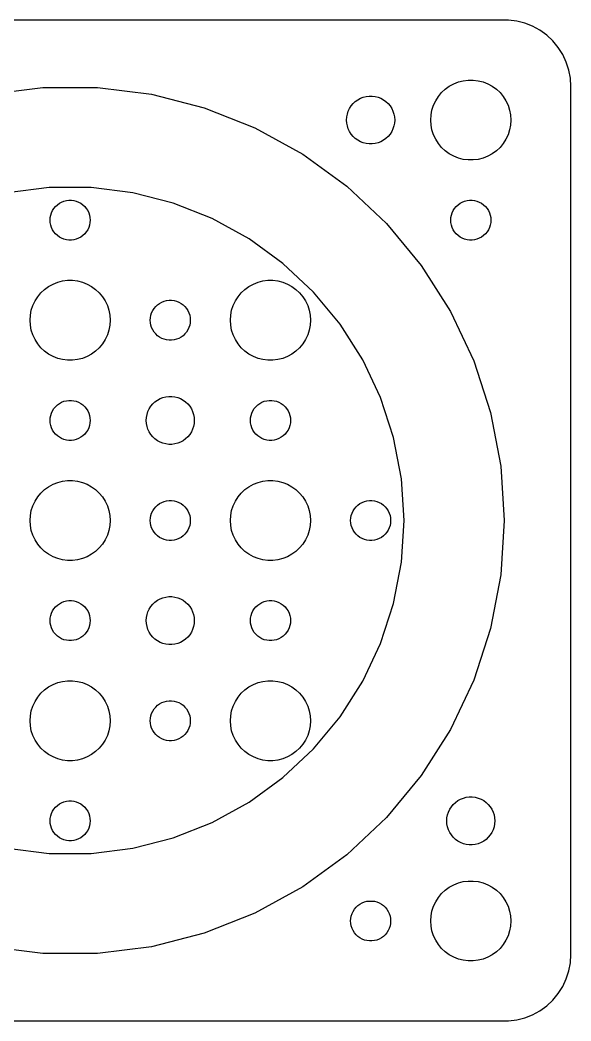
# Model space of a CAD drawing. Header units: metres. Extents: x -38 to 38, y -37 to 205.
# Drawn here: x -3.8 to 37.5, y 130.5 to 205.5 of the extents above; entities that cross this region are included whole.
import ezdxf

# ---------------------------------------------------------------- set-up
doc = ezdxf.new("R2010")
doc.units = ezdxf.units.M

msp = doc.modelspace()

# ---------------------------------------------------------------- linework, layer by layer
for p, q in [((32.8139, 205.49), (-32.8139, 205.49)), ((33.4369, 205.411), (32.8139, 205.49)), ((34.0451, 205.255), (33.4369, 205.411)), ((34.6289, 205.024), (34.0451, 205.255)), ((35.1791, 204.722), (34.6289, 205.024)), ((35.6871, 204.353), (35.1791, 204.722)), ((36.1448, 203.923), (35.6871, 204.353)), ((36.5451, 203.439), (36.1448, 203.923)), ((36.8815, 202.909), (36.5451, 203.439)), ((37.1489, 202.341), (36.8815, 202.909)), ((37.3429, 201.743), (37.1489, 202.341)), ((37.4606, 201.127), (37.3429, 201.743)), ((29.0729, 200.853), (29.4379, 200.947)), ((29.4379, 200.947), (29.8116, 200.994)), ((29.8116, 200.994), (30.1884, 200.994)), ((30.1884, 200.994), (30.5621, 200.947)), ((30.5621, 200.947), (30.927, 200.853)), ((37.5, 200.5), (37.4606, 201.127)), ((-6.08989, 199.924), (-2.04068, 200.436)), ((-2.04068, 200.436), (2.04068, 200.436)), ((2.04068, 200.436), (6.08989, 199.924)), ((27.8131, 200.054), (28.0877, 200.312)), ((28.0877, 200.312), (28.3925, 200.533)), ((28.3925, 200.533), (28.7227, 200.714)), ((28.7227, 200.714), (29.0729, 200.853)), ((30.927, 200.853), (31.2773, 200.714)), ((31.2773, 200.714), (31.6075, 200.533)), ((31.6075, 200.533), (31.9123, 200.312)), ((31.9123, 200.312), (32.1869, 200.054)), ((37.5, 135.5), (37.5, 200.5)), ((6.08989, 199.924), (10.043, 198.909)), ((21.3526, 199.387), (21.5355, 199.52)), ((21.5355, 199.52), (21.7336, 199.629)), ((21.7336, 199.629), (21.9438, 199.712)), ((21.9438, 199.712), (22.1627, 199.768)), ((22.1627, 199.768), (22.387, 199.796)), ((22.387, 199.796), (22.613, 199.796)), ((22.613, 199.796), (22.8373, 199.768)), ((22.8373, 199.768), (23.0562, 199.712)), ((23.0562, 199.712), (23.2664, 199.629)), ((23.2664, 199.629), (23.4645, 199.52)), ((23.4645, 199.52), (23.6474, 199.387)), ((27.3711, 199.445), (27.5729, 199.763)), ((27.5729, 199.763), (27.8131, 200.054)), ((32.1869, 200.054), (32.427, 199.763)), ((32.427, 199.763), (32.6289, 199.445)), ((10.043, 198.909), (13.8378, 197.407)), ((20.8264, 198.663), (20.9226, 198.867)), ((20.9226, 198.867), (21.0438, 199.058)), ((21.0438, 199.058), (21.1879, 199.232)), ((21.1879, 199.232), (21.3526, 199.387)), ((23.6474, 199.387), (23.8121, 199.232)), ((23.8121, 199.232), (23.9562, 199.058)), ((23.9562, 199.058), (24.0773, 198.867)), ((24.0773, 198.867), (24.1736, 198.663)), ((27.0237, 198.376), (27.0942, 198.746)), ((27.0942, 198.746), (27.2107, 199.104)), ((27.2107, 199.104), (27.3711, 199.445)), ((32.6289, 199.445), (32.7893, 199.104)), ((32.7893, 199.104), (32.9057, 198.746)), ((32.9057, 198.746), (32.9763, 198.376)), ((20.7, 198), (20.7142, 198.226)), ((20.7142, 197.774), (20.7, 198)), ((20.7142, 198.226), (20.7565, 198.448)), ((20.7565, 198.448), (20.8264, 198.663)), ((24.1736, 198.663), (24.2434, 198.448)), ((24.2434, 198.448), (24.2858, 198.226)), ((24.2858, 198.226), (24.3, 198)), ((24.3, 198), (24.2858, 197.774)), ((27, 198), (27.0237, 198.376)), ((27.0237, 197.624), (27, 198)), ((32.9763, 198.376), (33, 198)), ((33, 198), (32.9763, 197.624)), ((13.8378, 197.407), (17.4144, 195.441)), ((20.7565, 197.552), (20.7142, 197.774)), ((20.8264, 197.337), (20.7565, 197.552)), ((20.9226, 197.133), (20.8264, 197.337)), ((24.1736, 197.337), (24.0773, 197.133)), ((24.2434, 197.552), (24.1736, 197.337)), ((24.2858, 197.774), (24.2434, 197.552)), ((27.0942, 197.254), (27.0237, 197.624)), ((27.2107, 196.896), (27.0942, 197.254)), ((32.9057, 197.254), (32.7893, 196.896)), ((32.9763, 197.624), (32.9057, 197.254)), ((21.0438, 196.942), (20.9226, 197.133)), ((21.1879, 196.768), (21.0438, 196.942)), ((21.3526, 196.613), (21.1879, 196.768)), ((21.5355, 196.48), (21.3526, 196.613)), ((21.7336, 196.371), (21.5355, 196.48)), ((23.4645, 196.48), (23.2664, 196.371)), ((23.6474, 196.613), (23.4645, 196.48)), ((23.8121, 196.768), (23.6474, 196.613)), ((23.9562, 196.942), (23.8121, 196.768)), ((24.0773, 197.133), (23.9562, 196.942)), ((27.3711, 196.555), (27.2107, 196.896)), ((27.5729, 196.237), (27.3711, 196.555)), ((32.6289, 196.555), (32.427, 196.237)), ((32.7893, 196.896), (32.6289, 196.555)), ((21.9438, 196.288), (21.7336, 196.371)), ((22.1627, 196.232), (21.9438, 196.288)), ((22.387, 196.204), (22.1627, 196.232)), ((22.613, 196.204), (22.387, 196.204)), ((22.8373, 196.232), (22.613, 196.204)), ((23.0562, 196.288), (22.8373, 196.232)), ((23.2664, 196.371), (23.0562, 196.288)), ((27.8131, 195.946), (27.5729, 196.237)), ((28.0877, 195.688), (27.8131, 195.946)), ((32.1869, 195.946), (31.9123, 195.688)), ((32.427, 196.237), (32.1869, 195.946)), ((17.4144, 195.441), (20.7163, 193.042)), ((28.3925, 195.467), (28.0877, 195.688)), ((28.7227, 195.286), (28.3925, 195.467)), ((29.0729, 195.147), (28.7227, 195.286)), ((29.4379, 195.053), (29.0729, 195.147)), ((29.8116, 195.006), (29.4379, 195.053)), ((30.1884, 195.006), (29.8116, 195.006)), ((30.5621, 195.053), (30.1884, 195.006)), ((30.927, 195.147), (30.5621, 195.053)), ((31.2773, 195.286), (30.927, 195.147)), ((31.6075, 195.467), (31.2773, 195.286)), ((31.9123, 195.688), (31.6075, 195.467)), ((-1.56975, 192.951), (-4.68452, 192.557)), ((1.56975, 192.951), (-1.56975, 192.951)), ((4.68452, 192.557), (1.56975, 192.951)), ((20.7163, 193.042), (23.6915, 190.248)), ((-0.463516, 191.927), (-0.281067, 191.973)), ((-0.281067, 191.973), (-0.094177, 191.997)), ((-0.094177, 191.997), (0.094177, 191.997)), ((0.094177, 191.997), (0.281067, 191.973)), ((0.281067, 191.973), (0.463516, 191.927)), ((7.72542, 191.776), (4.68452, 192.557)), ((29.5365, 191.927), (29.7189, 191.973)), ((29.7189, 191.973), (29.9058, 191.997)), ((29.9058, 191.997), (30.0942, 191.997)), ((30.0942, 191.997), (30.2811, 191.973)), ((30.2811, 191.973), (30.4635, 191.927)), ((-1.39465, 191.052), (-1.31445, 191.223)), ((-1.31445, 191.223), (-1.21352, 191.382)), ((-1.21352, 191.382), (-1.09344, 191.527)), ((-1.09344, 191.527), (-0.956131, 191.656)), ((-0.956131, 191.656), (-0.803726, 191.766)), ((-0.803726, 191.766), (-0.638657, 191.857)), ((-0.638657, 191.857), (-0.463516, 191.927)), ((0.463516, 191.927), (0.638657, 191.857)), ((0.638657, 191.857), (0.803726, 191.766)), ((0.803726, 191.766), (0.956131, 191.656)), ((0.956131, 191.656), (1.09344, 191.527)), ((1.09344, 191.527), (1.21352, 191.382)), ((1.21352, 191.382), (1.31445, 191.223)), ((1.31445, 191.223), (1.39465, 191.052)), ((10.6445, 190.621), (7.72542, 191.776)), ((28.6053, 191.052), (28.6855, 191.223)), ((28.6855, 191.223), (28.7865, 191.382)), ((28.7865, 191.382), (28.9065, 191.527)), ((28.9065, 191.527), (29.0439, 191.656)), ((29.0439, 191.656), (29.1963, 191.766)), ((29.1963, 191.766), (29.3613, 191.857)), ((29.3613, 191.857), (29.5365, 191.927)), ((30.4635, 191.927), (30.6387, 191.857)), ((30.6387, 191.857), (30.8037, 191.766)), ((30.8037, 191.766), (30.9561, 191.656)), ((30.9561, 191.656), (31.0934, 191.527)), ((31.0934, 191.527), (31.2135, 191.382)), ((31.2135, 191.382), (31.3145, 191.223)), ((31.3145, 191.223), (31.3947, 191.052)), ((-1.5, 190.5), (-1.48816, 190.688)), ((-1.48816, 190.312), (-1.5, 190.5)), ((-1.48816, 190.688), (-1.45287, 190.873)), ((-1.45287, 190.873), (-1.39465, 191.052)), ((1.39465, 191.052), (1.45287, 190.873)), ((1.45287, 190.873), (1.48816, 190.688)), ((1.48816, 190.688), (1.5, 190.5)), ((1.5, 190.5), (1.48816, 190.312)), ((13.3957, 189.108), (10.6445, 190.621)), ((28.5, 190.5), (28.5118, 190.688)), ((28.5118, 190.312), (28.5, 190.5)), ((28.5118, 190.688), (28.5471, 190.873)), ((28.5471, 190.873), (28.6053, 191.052)), ((31.3947, 191.052), (31.4529, 190.873)), ((31.4529, 190.873), (31.4882, 190.688)), ((31.4882, 190.688), (31.5, 190.5)), ((31.5, 190.5), (31.4882, 190.312)), ((-1.45287, 190.127), (-1.48816, 190.312)), ((-1.39465, 189.948), (-1.45287, 190.127)), ((-1.31445, 189.777), (-1.39465, 189.948)), ((-1.21352, 189.618), (-1.31445, 189.777)), ((1.31445, 189.777), (1.21352, 189.618)), ((1.39465, 189.948), (1.31445, 189.777)), ((1.45287, 190.127), (1.39465, 189.948)), ((1.48816, 190.312), (1.45287, 190.127)), ((23.6915, 190.248), (26.293, 187.103)), ((28.5471, 190.127), (28.5118, 190.312)), ((28.6053, 189.948), (28.5471, 190.127)), ((28.6855, 189.777), (28.6053, 189.948)), ((28.7865, 189.618), (28.6855, 189.777)), ((31.3145, 189.777), (31.2135, 189.618)), ((31.3947, 189.948), (31.3145, 189.777)), ((31.4529, 190.127), (31.3947, 189.948)), ((31.4882, 190.312), (31.4529, 190.127)), ((-1.09344, 189.473), (-1.21352, 189.618)), ((-0.956131, 189.344), (-1.09344, 189.473)), ((-0.803726, 189.234), (-0.956131, 189.344)), ((-0.638657, 189.143), (-0.803726, 189.234)), ((-0.463516, 189.073), (-0.638657, 189.143)), ((-0.281067, 189.027), (-0.463516, 189.073)), ((-0.094177, 189.003), (-0.281067, 189.027)), ((0.094177, 189.003), (-0.094177, 189.003)), ((0.281067, 189.027), (0.094177, 189.003)), ((0.463516, 189.073), (0.281067, 189.027)), ((0.638657, 189.143), (0.463516, 189.073)), ((0.803726, 189.234), (0.638657, 189.143)), ((0.956131, 189.344), (0.803726, 189.234)), ((1.09344, 189.473), (0.956131, 189.344)), ((1.21352, 189.618), (1.09344, 189.473)), ((15.9356, 187.263), (13.3957, 189.108)), ((28.9065, 189.473), (28.7865, 189.618)), ((29.0439, 189.344), (28.9065, 189.473)), ((29.1963, 189.234), (29.0439, 189.344)), ((29.3613, 189.143), (29.1963, 189.234)), ((29.5365, 189.073), (29.3613, 189.143)), ((29.7189, 189.027), (29.5365, 189.073)), ((29.9058, 189.003), (29.7189, 189.027)), ((30.0942, 189.003), (29.9058, 189.003)), ((30.2811, 189.027), (30.0942, 189.003)), ((30.4635, 189.073), (30.2811, 189.027)), ((30.6387, 189.143), (30.4635, 189.073)), ((30.8037, 189.234), (30.6387, 189.143)), ((30.9561, 189.344), (30.8037, 189.234)), ((31.0934, 189.473), (30.9561, 189.344)), ((31.2135, 189.618), (31.0934, 189.473)), ((18.2242, 185.114), (15.9356, 187.263)), ((26.293, 187.103), (28.48, 183.657)), ((-0.562134, 185.947), (-0.18837, 185.994)), ((-0.18837, 185.994), (0.18837, 185.994)), ((0.18837, 185.994), (0.562134, 185.947)), ((14.4379, 185.947), (14.8116, 185.994)), ((14.8116, 185.994), (15.1884, 185.994)), ((15.1884, 185.994), (15.5621, 185.947)), ((-2.1869, 185.054), (-1.91226, 185.312)), ((-1.91226, 185.312), (-1.60747, 185.533)), ((-1.60747, 185.533), (-1.27733, 185.714)), ((-1.27733, 185.714), (-0.927048, 185.853)), ((-0.927048, 185.853), (-0.562134, 185.947)), ((0.562134, 185.947), (0.927048, 185.853)), ((0.927048, 185.853), (1.27733, 185.714)), ((1.27733, 185.714), (1.60747, 185.533)), ((1.60747, 185.533), (1.91226, 185.312)), ((1.91226, 185.312), (2.1869, 185.054)), ((12.8131, 185.054), (13.0877, 185.312)), ((13.0877, 185.312), (13.3925, 185.533)), ((13.3925, 185.533), (13.7227, 185.714)), ((13.7227, 185.714), (14.0729, 185.853)), ((14.0729, 185.853), (14.4379, 185.947)), ((15.5621, 185.947), (15.927, 185.853)), ((15.927, 185.853), (16.2773, 185.714)), ((16.2773, 185.714), (16.6075, 185.533)), ((16.6075, 185.533), (16.9123, 185.312)), ((16.9123, 185.312), (17.1869, 185.054)), ((-2.62891, 184.445), (-2.42705, 184.763)), ((-2.42705, 184.763), (-2.1869, 185.054)), ((2.1869, 185.054), (2.42705, 184.763)), ((2.42705, 184.763), (2.62891, 184.445)), ((7.03647, 184.427), (7.21892, 184.473)), ((7.21892, 184.473), (7.40581, 184.497)), ((7.40581, 184.497), (7.59418, 184.497)), ((7.59418, 184.497), (7.78107, 184.473)), ((7.78107, 184.473), (7.96352, 184.427)), ((12.3711, 184.445), (12.5729, 184.763)), ((12.5729, 184.763), (12.8131, 185.054)), ((17.1869, 185.054), (17.427, 184.763)), ((17.427, 184.763), (17.6289, 184.445)), ((20.2254, 182.695), (18.2242, 185.114)), ((-2.97633, 183.376), (-2.90575, 183.746)), ((-2.90575, 183.746), (-2.78932, 184.104)), ((-2.78932, 184.104), (-2.62891, 184.445)), ((2.62891, 184.445), (2.78932, 184.104)), ((2.78932, 184.104), (2.90575, 183.746)), ((2.90575, 183.746), (2.97633, 183.376)), ((6.10533, 183.552), (6.18553, 183.723)), ((6.18553, 183.723), (6.28647, 183.882)), ((6.28647, 183.882), (6.40654, 184.027)), ((6.40654, 184.027), (6.54385, 184.156)), ((6.54385, 184.156), (6.69626, 184.266)), ((6.69626, 184.266), (6.86133, 184.357)), ((6.86133, 184.357), (7.03647, 184.427)), ((7.96352, 184.427), (8.13866, 184.357)), ((8.13866, 184.357), (8.30373, 184.266)), ((8.30373, 184.266), (8.45613, 184.156)), ((8.45613, 184.156), (8.59344, 184.027)), ((8.59344, 184.027), (8.71352, 183.882)), ((8.71352, 183.882), (8.81445, 183.723)), ((8.81445, 183.723), (8.89465, 183.552)), ((12.0237, 183.376), (12.0942, 183.746)), ((12.0942, 183.746), (12.2107, 184.104)), ((12.2107, 184.104), (12.3711, 184.445)), ((17.6289, 184.445), (17.7893, 184.104)), ((17.7893, 184.104), (17.9057, 183.746)), ((17.9057, 183.746), (17.9763, 183.376)), ((-3, 183), (-2.97633, 183.376)), ((-2.97633, 182.624), (-3, 183)), ((2.97633, 183.376), (3, 183)), ((3, 183), (2.97633, 182.624)), ((6, 183), (6.01183, 183.188)), ((6.01183, 182.812), (6, 183)), ((6.01183, 183.188), (6.04712, 183.373)), ((6.04712, 183.373), (6.10533, 183.552)), ((8.89465, 183.552), (8.95287, 183.373)), ((8.95287, 183.373), (8.98816, 183.188)), ((8.98816, 183.188), (9, 183)), ((9, 183), (8.98816, 182.812)), ((12, 183), (12.0237, 183.376)), ((12.0237, 182.624), (12, 183)), ((17.9763, 183.376), (18, 183)), ((18, 183), (17.9763, 182.624)), ((28.48, 183.657), (30.2177, 179.964)), ((-2.90575, 182.254), (-2.97633, 182.624)), ((-2.78932, 181.896), (-2.90575, 182.254)), ((2.90575, 182.254), (2.78932, 181.896)), ((2.97633, 182.624), (2.90575, 182.254)), ((6.04712, 182.627), (6.01183, 182.812)), ((6.10533, 182.448), (6.04712, 182.627)), ((6.18553, 182.277), (6.10533, 182.448)), ((6.28647, 182.118), (6.18553, 182.277)), ((8.81445, 182.277), (8.71352, 182.118)), ((8.89465, 182.448), (8.81445, 182.277)), ((8.95287, 182.627), (8.89465, 182.448)), ((8.98816, 182.812), (8.95287, 182.627)), ((12.0942, 182.254), (12.0237, 182.624)), ((12.2107, 181.896), (12.0942, 182.254)), ((17.9057, 182.254), (17.7893, 181.896)), ((17.9763, 182.624), (17.9057, 182.254)), ((21.9077, 180.044), (20.2254, 182.695)), ((-2.62891, 181.555), (-2.78932, 181.896)), ((-2.42705, 181.237), (-2.62891, 181.555)), ((2.62891, 181.555), (2.42705, 181.237)), ((2.78932, 181.896), (2.62891, 181.555)), ((6.40654, 181.973), (6.28647, 182.118)), ((6.54385, 181.844), (6.40654, 181.973)), ((6.69626, 181.734), (6.54385, 181.844)), ((6.86133, 181.643), (6.69626, 181.734)), ((7.03647, 181.573), (6.86133, 181.643)), ((7.21892, 181.527), (7.03647, 181.573)), ((7.40581, 181.503), (7.21892, 181.527)), ((7.59418, 181.503), (7.40581, 181.503)), ((7.78107, 181.527), (7.59418, 181.503)), ((7.96352, 181.573), (7.78107, 181.527)), ((8.13866, 181.643), (7.96352, 181.573)), ((8.30373, 181.734), (8.13866, 181.643)), ((8.45613, 181.844), (8.30373, 181.734)), ((8.59344, 181.973), (8.45613, 181.844)), ((8.71352, 182.118), (8.59344, 181.973)), ((12.3711, 181.555), (12.2107, 181.896)), ((12.5729, 181.237), (12.3711, 181.555)), ((17.6289, 181.555), (17.427, 181.237)), ((17.7893, 181.896), (17.6289, 181.555)), ((-2.1869, 180.946), (-2.42705, 181.237)), ((-1.91226, 180.688), (-2.1869, 180.946)), ((2.1869, 180.946), (1.91226, 180.688)), ((2.42705, 181.237), (2.1869, 180.946)), ((12.8131, 180.946), (12.5729, 181.237)), ((13.0877, 180.688), (12.8131, 180.946)), ((17.1869, 180.946), (16.9123, 180.688)), ((17.427, 181.237), (17.1869, 180.946)), ((-1.60747, 180.467), (-1.91226, 180.688)), ((-1.27733, 180.286), (-1.60747, 180.467)), ((-0.927048, 180.147), (-1.27733, 180.286)), ((-0.562134, 180.053), (-0.927048, 180.147)), ((-0.18837, 180.006), (-0.562134, 180.053)), ((0.18837, 180.006), (-0.18837, 180.006)), ((0.562134, 180.053), (0.18837, 180.006)), ((0.927048, 180.147), (0.562134, 180.053)), ((1.27733, 180.286), (0.927048, 180.147)), ((1.60747, 180.467), (1.27733, 180.286)), ((1.91226, 180.688), (1.60747, 180.467)), ((13.3925, 180.467), (13.0877, 180.688)), ((13.7227, 180.286), (13.3925, 180.467)), ((14.0729, 180.147), (13.7227, 180.286)), ((14.4379, 180.053), (14.0729, 180.147)), ((14.8116, 180.006), (14.4379, 180.053)), ((15.1884, 180.006), (14.8116, 180.006)), ((15.5621, 180.053), (15.1884, 180.006)), ((15.927, 180.147), (15.5621, 180.053)), ((16.2773, 180.286), (15.927, 180.147)), ((16.6075, 180.467), (16.2773, 180.286)), ((16.9123, 180.688), (16.6075, 180.467)), ((23.2444, 177.203), (21.9077, 180.044)), ((30.2177, 179.964), (31.4789, 176.082)), ((-0.463516, 176.927), (-0.281067, 176.973)), ((-0.281067, 176.973), (-0.094177, 176.997)), ((-0.094177, 176.997), (0.094177, 176.997)), ((0.094177, 176.997), (0.281067, 176.973)), ((0.281067, 176.973), (0.463516, 176.927)), ((6.35263, 176.887), (6.53551, 177.02)), ((6.53551, 177.02), (6.7336, 177.129)), ((6.7336, 177.129), (6.94376, 177.212)), ((6.94376, 177.212), (7.1627, 177.268)), ((7.1627, 177.268), (7.38696, 177.296)), ((7.38696, 177.296), (7.61302, 177.296)), ((7.61302, 177.296), (7.83728, 177.268)), ((7.83728, 177.268), (8.05623, 177.212)), ((8.05623, 177.212), (8.26639, 177.129)), ((8.26639, 177.129), (8.46448, 177.02)), ((8.46448, 177.02), (8.64735, 176.887)), ((14.5365, 176.927), (14.7189, 176.973)), ((14.7189, 176.973), (14.9058, 176.997)), ((14.9058, 176.997), (15.0942, 176.997)), ((15.0942, 176.997), (15.2811, 176.973)), ((15.2811, 176.973), (15.4635, 176.927)), ((24.2146, 174.217), (23.2444, 177.203)), ((-1.39465, 176.052), (-1.31445, 176.223)), ((-1.31445, 176.223), (-1.21352, 176.382)), ((-1.21352, 176.382), (-1.09344, 176.527)), ((-1.09344, 176.527), (-0.956131, 176.656)), ((-0.956131, 176.656), (-0.803726, 176.766)), ((-0.803726, 176.766), (-0.638657, 176.857)), ((-0.638657, 176.857), (-0.463516, 176.927)), ((0.463516, 176.927), (0.638657, 176.857)), ((0.638657, 176.857), (0.803726, 176.766)), ((0.803726, 176.766), (0.956131, 176.656)), ((0.956131, 176.656), (1.09344, 176.527)), ((1.09344, 176.527), (1.21352, 176.382)), ((1.21352, 176.382), (1.31445, 176.223)), ((1.31445, 176.223), (1.39465, 176.052)), ((5.8264, 176.163), (5.92264, 176.367)), ((5.92264, 176.367), (6.04376, 176.558)), ((6.04376, 176.558), (6.18785, 176.732)), ((6.18785, 176.732), (6.35263, 176.887)), ((8.64735, 176.887), (8.81213, 176.732)), ((8.81213, 176.732), (8.95622, 176.558)), ((8.95622, 176.558), (9.07735, 176.367)), ((9.07735, 176.367), (9.17358, 176.163)), ((13.6053, 176.052), (13.6855, 176.223)), ((13.6855, 176.223), (13.7865, 176.382)), ((13.7865, 176.382), (13.9065, 176.527)), ((13.9065, 176.527), (14.0439, 176.656)), ((14.0439, 176.656), (14.1963, 176.766)), ((14.1963, 176.766), (14.3613, 176.857)), ((14.3613, 176.857), (14.5365, 176.927)), ((15.4635, 176.927), (15.6387, 176.857)), ((15.6387, 176.857), (15.8037, 176.766)), ((15.8037, 176.766), (15.9561, 176.656)), ((15.9561, 176.656), (16.0934, 176.527)), ((16.0934, 176.527), (16.2135, 176.382)), ((16.2135, 176.382), (16.3145, 176.223)), ((16.3145, 176.223), (16.3947, 176.052)), ((-1.5, 175.5), (-1.48816, 175.688)), ((-1.48816, 175.312), (-1.5, 175.5)), ((-1.48816, 175.688), (-1.45287, 175.873)), ((-1.45287, 175.873), (-1.39465, 176.052)), ((1.39465, 176.052), (1.45287, 175.873)), ((1.45287, 175.873), (1.48816, 175.688)), ((1.48816, 175.688), (1.5, 175.5)), ((1.5, 175.5), (1.48816, 175.312)), ((5.7, 175.5), (5.71419, 175.726)), ((5.71419, 175.274), (5.7, 175.5)), ((5.71419, 175.726), (5.75655, 175.948)), ((5.75655, 175.948), (5.8264, 176.163)), ((9.17358, 176.163), (9.24344, 175.948)), ((9.24344, 175.948), (9.2858, 175.726)), ((9.2858, 175.726), (9.29999, 175.5)), ((9.29999, 175.5), (9.2858, 175.274)), ((13.5, 175.5), (13.5118, 175.688)), ((13.5118, 175.312), (13.5, 175.5)), ((13.5118, 175.688), (13.5471, 175.873)), ((13.5471, 175.873), (13.6053, 176.052)), ((16.3947, 176.052), (16.4529, 175.873)), ((16.4529, 175.873), (16.4882, 175.688)), ((16.4882, 175.688), (16.5, 175.5)), ((16.5, 175.5), (16.4882, 175.312)), ((31.4789, 176.082), (32.2437, 172.073)), ((-1.45287, 175.127), (-1.48816, 175.312)), ((-1.39465, 174.948), (-1.45287, 175.127)), ((-1.31445, 174.777), (-1.39465, 174.948)), ((-1.21352, 174.618), (-1.31445, 174.777)), ((1.31445, 174.777), (1.21352, 174.618)), ((1.39465, 174.948), (1.31445, 174.777)), ((1.45287, 175.127), (1.39465, 174.948)), ((1.48816, 175.312), (1.45287, 175.127)), ((5.75655, 175.052), (5.71419, 175.274)), ((5.8264, 174.837), (5.75655, 175.052)), ((5.92264, 174.633), (5.8264, 174.837)), ((9.17358, 174.837), (9.07735, 174.633)), ((9.24344, 175.052), (9.17358, 174.837)), ((9.2858, 175.274), (9.24344, 175.052)), ((13.5471, 175.127), (13.5118, 175.312)), ((13.6053, 174.948), (13.5471, 175.127)), ((13.6855, 174.777), (13.6053, 174.948)), ((13.7865, 174.618), (13.6855, 174.777)), ((16.3145, 174.777), (16.2135, 174.618)), ((16.3947, 174.948), (16.3145, 174.777)), ((16.4529, 175.127), (16.3947, 174.948)), ((16.4882, 175.312), (16.4529, 175.127)), ((-1.09344, 174.473), (-1.21352, 174.618)), ((-0.956131, 174.344), (-1.09344, 174.473)), ((-0.803726, 174.234), (-0.956131, 174.344)), ((-0.638657, 174.143), (-0.803726, 174.234)), ((-0.463516, 174.073), (-0.638657, 174.143)), ((-0.281067, 174.027), (-0.463516, 174.073)), ((-0.094177, 174.003), (-0.281067, 174.027)), ((0.094177, 174.003), (-0.094177, 174.003)), ((0.281067, 174.027), (0.094177, 174.003)), ((0.463516, 174.073), (0.281067, 174.027)), ((0.638657, 174.143), (0.463516, 174.073)), ((0.803726, 174.234), (0.638657, 174.143)), ((0.956131, 174.344), (0.803726, 174.234)), ((1.09344, 174.473), (0.956131, 174.344)), ((1.21352, 174.618), (1.09344, 174.473)), ((6.04376, 174.442), (5.92264, 174.633)), ((6.18785, 174.268), (6.04376, 174.442)), ((6.35263, 174.113), (6.18785, 174.268)), ((6.53551, 173.98), (6.35263, 174.113)), ((6.7336, 173.871), (6.53551, 173.98)), ((8.46448, 173.98), (8.26639, 173.871)), ((8.64735, 174.113), (8.46448, 173.98)), ((8.81213, 174.268), (8.64735, 174.113)), ((8.95622, 174.442), (8.81213, 174.268)), ((9.07735, 174.633), (8.95622, 174.442)), ((13.9065, 174.473), (13.7865, 174.618)), ((14.0439, 174.344), (13.9065, 174.473)), ((14.1963, 174.234), (14.0439, 174.344)), ((14.3613, 174.143), (14.1963, 174.234)), ((14.5365, 174.073), (14.3613, 174.143)), ((14.7189, 174.027), (14.5365, 174.073)), ((14.9058, 174.003), (14.7189, 174.027)), ((15.0942, 174.003), (14.9058, 174.003)), ((15.2811, 174.027), (15.0942, 174.003)), ((15.4635, 174.073), (15.2811, 174.027)), ((15.6387, 174.143), (15.4635, 174.073)), ((15.8037, 174.234), (15.6387, 174.143)), ((15.9561, 174.344), (15.8037, 174.234)), ((16.0934, 174.473), (15.9561, 174.344)), ((16.2135, 174.618), (16.0934, 174.473)), ((24.8029, 171.133), (24.2146, 174.217)), ((6.94376, 173.788), (6.7336, 173.871)), ((7.1627, 173.732), (6.94376, 173.788)), ((7.38696, 173.704), (7.1627, 173.732)), ((7.61302, 173.704), (7.38696, 173.704)), ((7.83728, 173.732), (7.61302, 173.704)), ((8.05623, 173.788), (7.83728, 173.732)), ((8.26639, 173.871), (8.05623, 173.788)), ((32.2437, 172.073), (32.5, 168)), ((-0.562134, 170.947), (-0.18837, 170.994)), ((-0.18837, 170.994), (0.18837, 170.994)), ((0.18837, 170.994), (0.562134, 170.947)), ((14.4379, 170.947), (14.8116, 170.994)), ((14.8116, 170.994), (15.1884, 170.994)), ((15.1884, 170.994), (15.5621, 170.947)), ((25, 168), (24.8029, 171.133)), ((-2.1869, 170.054), (-1.91226, 170.312)), ((-1.91226, 170.312), (-1.60747, 170.533)), ((-1.60747, 170.533), (-1.27733, 170.714)), ((-1.27733, 170.714), (-0.927048, 170.853)), ((-0.927048, 170.853), (-0.562134, 170.947)), ((0.562134, 170.947), (0.927048, 170.853)), ((0.927048, 170.853), (1.27733, 170.714)), ((1.27733, 170.714), (1.60747, 170.533)), ((1.60747, 170.533), (1.91226, 170.312)), ((1.91226, 170.312), (2.1869, 170.054)), ((12.8131, 170.054), (13.0877, 170.312)), ((13.0877, 170.312), (13.3925, 170.533)), ((13.3925, 170.533), (13.7227, 170.714)), ((13.7227, 170.714), (14.0729, 170.853)), ((14.0729, 170.853), (14.4379, 170.947)), ((15.5621, 170.947), (15.927, 170.853)), ((15.927, 170.853), (16.2773, 170.714)), ((16.2773, 170.714), (16.6075, 170.533)), ((16.6075, 170.533), (16.9123, 170.312)), ((16.9123, 170.312), (17.1869, 170.054)), ((-2.62891, 169.445), (-2.42705, 169.763)), ((-2.42705, 169.763), (-2.1869, 170.054)), ((2.1869, 170.054), (2.42705, 169.763)), ((2.42705, 169.763), (2.62891, 169.445)), ((7.03647, 169.427), (7.21892, 169.473)), ((7.21892, 169.473), (7.40581, 169.497)), ((7.40581, 169.497), (7.59418, 169.497)), ((7.59418, 169.497), (7.78107, 169.473)), ((7.78107, 169.473), (7.96352, 169.427)), ((12.3711, 169.445), (12.5729, 169.763)), ((12.5729, 169.763), (12.8131, 170.054)), ((17.1869, 170.054), (17.427, 169.763)), ((17.427, 169.763), (17.6289, 169.445)), ((22.0365, 169.427), (22.2189, 169.473)), ((22.2189, 169.473), (22.4058, 169.497)), ((22.4058, 169.497), (22.5942, 169.497)), ((22.5942, 169.497), (22.7811, 169.473)), ((22.7811, 169.473), (22.9635, 169.427)), ((-2.97633, 168.376), (-2.90575, 168.746)), ((-2.90575, 168.746), (-2.78932, 169.104)), ((-2.78932, 169.104), (-2.62891, 169.445)), ((2.62891, 169.445), (2.78932, 169.104)), ((2.78932, 169.104), (2.90575, 168.746)), ((2.90575, 168.746), (2.97633, 168.376)), ((6.10533, 168.552), (6.18553, 168.723)), ((6.18553, 168.723), (6.28647, 168.882)), ((6.28647, 168.882), (6.40654, 169.027)), ((6.40654, 169.027), (6.54385, 169.156)), ((6.54385, 169.156), (6.69626, 169.266)), ((6.69626, 169.266), (6.86133, 169.357)), ((6.86133, 169.357), (7.03647, 169.427)), ((7.96352, 169.427), (8.13866, 169.357)), ((8.13866, 169.357), (8.30373, 169.266)), ((8.30373, 169.266), (8.45613, 169.156)), ((8.45613, 169.156), (8.59344, 169.027)), ((8.59344, 169.027), (8.71352, 168.882)), ((8.71352, 168.882), (8.81445, 168.723)), ((8.81445, 168.723), (8.89465, 168.552)), ((12.0237, 168.376), (12.0942, 168.746)), ((12.0942, 168.746), (12.2107, 169.104)), ((12.2107, 169.104), (12.3711, 169.445)), ((17.6289, 169.445), (17.7893, 169.104)), ((17.7893, 169.104), (17.9057, 168.746)), ((17.9057, 168.746), (17.9763, 168.376)), ((21.1053, 168.552), (21.1855, 168.723)), ((21.1855, 168.723), (21.2865, 168.882)), ((21.2865, 168.882), (21.4065, 169.027)), ((21.4065, 169.027), (21.5439, 169.156)), ((21.5439, 169.156), (21.6963, 169.266)), ((21.6963, 169.266), (21.8613, 169.357)), ((21.8613, 169.357), (22.0365, 169.427)), ((22.9635, 169.427), (23.1387, 169.357)), ((23.1387, 169.357), (23.3037, 169.266)), ((23.3037, 169.266), (23.4561, 169.156)), ((23.4561, 169.156), (23.5934, 169.027)), ((23.5934, 169.027), (23.7135, 168.882)), ((23.7135, 168.882), (23.8145, 168.723)), ((23.8145, 168.723), (23.8947, 168.552)), ((-3, 168), (-2.97633, 168.376)), ((-2.97633, 167.624), (-3, 168)), ((2.97633, 168.376), (3, 168)), ((3, 168), (2.97633, 167.624)), ((6, 168), (6.01183, 168.188)), ((6.01183, 167.812), (6, 168)), ((6.01183, 168.188), (6.04712, 168.373)), ((6.04712, 168.373), (6.10533, 168.552)), ((8.89465, 168.552), (8.95287, 168.373)), ((8.95287, 168.373), (8.98816, 168.188)), ((8.98816, 168.188), (9, 168)), ((9, 168), (8.98816, 167.812)), ((12, 168), (12.0237, 168.376)), ((12.0237, 167.624), (12, 168)), ((17.9763, 168.376), (18, 168)), ((18, 168), (17.9763, 167.624)), ((21, 168), (21.0118, 168.188)), ((21.0118, 167.812), (21, 168)), ((21.0118, 168.188), (21.0471, 168.373)), ((21.0471, 168.373), (21.1053, 168.552)), ((23.8947, 168.552), (23.9529, 168.373)), ((23.9529, 168.373), (23.9882, 168.188)), ((23.9882, 168.188), (24, 168)), ((24, 168), (23.9882, 167.812)), ((24.8029, 164.867), (25, 168)), ((32.5, 168), (32.2437, 163.927)), ((-2.90575, 167.254), (-2.97633, 167.624)), ((-2.78932, 166.896), (-2.90575, 167.254)), ((2.90575, 167.254), (2.78932, 166.896)), ((2.97633, 167.624), (2.90575, 167.254)), ((6.04712, 167.627), (6.01183, 167.812)), ((6.10533, 167.448), (6.04712, 167.627)), ((6.18553, 167.277), (6.10533, 167.448)), ((6.28647, 167.118), (6.18553, 167.277)), ((8.81445, 167.277), (8.71352, 167.118)), ((8.89465, 167.448), (8.81445, 167.277)), ((8.95287, 167.627), (8.89465, 167.448)), ((8.98816, 167.812), (8.95287, 167.627)), ((12.0942, 167.254), (12.0237, 167.624)), ((12.2107, 166.896), (12.0942, 167.254)), ((17.9057, 167.254), (17.7893, 166.896)), ((17.9763, 167.624), (17.9057, 167.254)), ((21.0471, 167.627), (21.0118, 167.812)), ((21.1053, 167.448), (21.0471, 167.627)), ((21.1855, 167.277), (21.1053, 167.448)), ((21.2865, 167.118), (21.1855, 167.277)), ((23.8145, 167.277), (23.7135, 167.118)), ((23.8947, 167.448), (23.8145, 167.277)), ((23.9529, 167.627), (23.8947, 167.448)), ((23.9882, 167.812), (23.9529, 167.627)), ((-2.62891, 166.555), (-2.78932, 166.896)), ((-2.42705, 166.237), (-2.62891, 166.555)), ((2.62891, 166.555), (2.42705, 166.237)), ((2.78932, 166.896), (2.62891, 166.555)), ((6.40654, 166.973), (6.28647, 167.118)), ((6.54385, 166.844), (6.40654, 166.973)), ((6.69626, 166.734), (6.54385, 166.844)), ((6.86133, 166.643), (6.69626, 166.734)), ((7.03647, 166.573), (6.86133, 166.643)), ((7.21892, 166.527), (7.03647, 166.573)), ((7.40581, 166.503), (7.21892, 166.527)), ((7.59418, 166.503), (7.40581, 166.503)), ((7.78107, 166.527), (7.59418, 166.503)), ((7.96352, 166.573), (7.78107, 166.527)), ((8.13866, 166.643), (7.96352, 166.573)), ((8.30373, 166.734), (8.13866, 166.643)), ((8.45613, 166.844), (8.30373, 166.734)), ((8.59344, 166.973), (8.45613, 166.844)), ((8.71352, 167.118), (8.59344, 166.973)), ((12.3711, 166.555), (12.2107, 166.896)), ((12.5729, 166.237), (12.3711, 166.555)), ((17.6289, 166.555), (17.427, 166.237)), ((17.7893, 166.896), (17.6289, 166.555)), ((21.4065, 166.973), (21.2865, 167.118)), ((21.5439, 166.844), (21.4065, 166.973)), ((21.6963, 166.734), (21.5439, 166.844)), ((21.8613, 166.643), (21.6963, 166.734)), ((22.0365, 166.573), (21.8613, 166.643)), ((22.2189, 166.527), (22.0365, 166.573)), ((22.4058, 166.503), (22.2189, 166.527)), ((22.5942, 166.503), (22.4058, 166.503)), ((22.7811, 166.527), (22.5942, 166.503)), ((22.9635, 166.573), (22.7811, 166.527)), ((23.1387, 166.643), (22.9635, 166.573)), ((23.3037, 166.734), (23.1387, 166.643)), ((23.4561, 166.844), (23.3037, 166.734)), ((23.5934, 166.973), (23.4561, 166.844)), ((23.7135, 167.118), (23.5934, 166.973)), ((-2.1869, 165.946), (-2.42705, 166.237)), ((-1.91226, 165.688), (-2.1869, 165.946)), ((2.1869, 165.946), (1.91226, 165.688)), ((2.42705, 166.237), (2.1869, 165.946)), ((12.8131, 165.946), (12.5729, 166.237)), ((13.0877, 165.688), (12.8131, 165.946)), ((17.1869, 165.946), (16.9123, 165.688)), ((17.427, 166.237), (17.1869, 165.946)), ((-1.60747, 165.467), (-1.91226, 165.688)), ((-1.27733, 165.286), (-1.60747, 165.467)), ((-0.927048, 165.147), (-1.27733, 165.286)), ((-0.562134, 165.053), (-0.927048, 165.147)), ((-0.18837, 165.006), (-0.562134, 165.053)), ((0.18837, 165.006), (-0.18837, 165.006)), ((0.562134, 165.053), (0.18837, 165.006)), ((0.927048, 165.147), (0.562134, 165.053)), ((1.27733, 165.286), (0.927048, 165.147)), ((1.60747, 165.467), (1.27733, 165.286)), ((1.91226, 165.688), (1.60747, 165.467)), ((13.3925, 165.467), (13.0877, 165.688)), ((13.7227, 165.286), (13.3925, 165.467)), ((14.0729, 165.147), (13.7227, 165.286)), ((14.4379, 165.053), (14.0729, 165.147)), ((14.8116, 165.006), (14.4379, 165.053)), ((15.1884, 165.006), (14.8116, 165.006)), ((15.5621, 165.053), (15.1884, 165.006)), ((15.927, 165.147), (15.5621, 165.053)), ((16.2773, 165.286), (15.927, 165.147)), ((16.6075, 165.467), (16.2773, 165.286)), ((16.9123, 165.688), (16.6075, 165.467)), ((24.2146, 161.783), (24.8029, 164.867)), ((32.2437, 163.927), (31.4789, 159.918)), ((-0.463516, 161.927), (-0.281067, 161.973)), ((-0.281067, 161.973), (-0.094177, 161.997)), ((-0.094177, 161.997), (0.094177, 161.997)), ((0.094177, 161.997), (0.281067, 161.973)), ((0.281067, 161.973), (0.463516, 161.927)), ((6.35263, 161.887), (6.53551, 162.02)), ((6.53551, 162.02), (6.7336, 162.129)), ((6.7336, 162.129), (6.94376, 162.212)), ((6.94376, 162.212), (7.1627, 162.268)), ((7.1627, 162.268), (7.38696, 162.296)), ((7.38696, 162.296), (7.61302, 162.296)), ((7.61302, 162.296), (7.83728, 162.268)), ((7.83728, 162.268), (8.05623, 162.212)), ((8.05623, 162.212), (8.26639, 162.129)), ((8.26639, 162.129), (8.46448, 162.02)), ((8.46448, 162.02), (8.64735, 161.887)), ((14.5365, 161.927), (14.7189, 161.973)), ((14.7189, 161.973), (14.9058, 161.997)), ((14.9058, 161.997), (15.0942, 161.997)), ((15.0942, 161.997), (15.2811, 161.973)), ((15.2811, 161.973), (15.4635, 161.927)), ((-1.39465, 161.052), (-1.31445, 161.223)), ((-1.31445, 161.223), (-1.21352, 161.382)), ((-1.21352, 161.382), (-1.09344, 161.527)), ((-1.09344, 161.527), (-0.956131, 161.656)), ((-0.956131, 161.656), (-0.803726, 161.766)), ((-0.803726, 161.766), (-0.638657, 161.857)), ((-0.638657, 161.857), (-0.463516, 161.927)), ((0.463516, 161.927), (0.638657, 161.857)), ((0.638657, 161.857), (0.803726, 161.766)), ((0.803726, 161.766), (0.956131, 161.656)), ((0.956131, 161.656), (1.09344, 161.527)), ((1.09344, 161.527), (1.21352, 161.382)), ((1.21352, 161.382), (1.31445, 161.223)), ((1.31445, 161.223), (1.39465, 161.052)), ((5.8264, 161.163), (5.92264, 161.367)), ((5.92264, 161.367), (6.04376, 161.558)), ((6.04376, 161.558), (6.18785, 161.732)), ((6.18785, 161.732), (6.35263, 161.887)), ((8.64735, 161.887), (8.81213, 161.732)), ((8.81213, 161.732), (8.95622, 161.558)), ((8.95622, 161.558), (9.07735, 161.367)), ((9.07735, 161.367), (9.17358, 161.163)), ((13.6053, 161.052), (13.6855, 161.223)), ((13.6855, 161.223), (13.7865, 161.382)), ((13.7865, 161.382), (13.9065, 161.527)), ((13.9065, 161.527), (14.0439, 161.656)), ((14.0439, 161.656), (14.1963, 161.766)), ((14.1963, 161.766), (14.3613, 161.857)), ((14.3613, 161.857), (14.5365, 161.927)), ((15.4635, 161.927), (15.6387, 161.857)), ((15.6387, 161.857), (15.8037, 161.766)), ((15.8037, 161.766), (15.9561, 161.656)), ((15.9561, 161.656), (16.0934, 161.527)), ((16.0934, 161.527), (16.2135, 161.382)), ((16.2135, 161.382), (16.3145, 161.223)), ((16.3145, 161.223), (16.3947, 161.052)), ((23.2444, 158.797), (24.2146, 161.783)), ((-1.5, 160.5), (-1.48816, 160.688)), ((-1.48816, 160.312), (-1.5, 160.5)), ((-1.48816, 160.688), (-1.45287, 160.873)), ((-1.45287, 160.873), (-1.39465, 161.052)), ((1.39465, 161.052), (1.45287, 160.873)), ((1.45287, 160.873), (1.48816, 160.688)), ((1.48816, 160.688), (1.5, 160.5)), ((1.5, 160.5), (1.48816, 160.312)), ((5.7, 160.5), (5.71419, 160.726)), ((5.71419, 160.274), (5.7, 160.5)), ((5.71419, 160.726), (5.75655, 160.948)), ((5.75655, 160.948), (5.8264, 161.163)), ((9.17358, 161.163), (9.24344, 160.948)), ((9.24344, 160.948), (9.2858, 160.726)), ((9.2858, 160.726), (9.29999, 160.5)), ((9.29999, 160.5), (9.2858, 160.274)), ((13.5, 160.5), (13.5118, 160.688)), ((13.5118, 160.312), (13.5, 160.5)), ((13.5118, 160.688), (13.5471, 160.873)), ((13.5471, 160.873), (13.6053, 161.052)), ((16.3947, 161.052), (16.4529, 160.873)), ((16.4529, 160.873), (16.4882, 160.688)), ((16.4882, 160.688), (16.5, 160.5)), ((16.5, 160.5), (16.4882, 160.312)), ((-1.45287, 160.127), (-1.48816, 160.312)), ((-1.39465, 159.948), (-1.45287, 160.127)), ((-1.31445, 159.777), (-1.39465, 159.948)), ((-1.21352, 159.618), (-1.31445, 159.777)), ((1.31445, 159.777), (1.21352, 159.618)), ((1.39465, 159.948), (1.31445, 159.777)), ((1.45287, 160.127), (1.39465, 159.948)), ((1.48816, 160.312), (1.45287, 160.127)), ((5.75655, 160.052), (5.71419, 160.274)), ((5.8264, 159.837), (5.75655, 160.052)), ((5.92264, 159.633), (5.8264, 159.837)), ((9.17358, 159.837), (9.07735, 159.633)), ((9.24344, 160.052), (9.17358, 159.837)), ((9.2858, 160.274), (9.24344, 160.052)), ((13.5471, 160.127), (13.5118, 160.312)), ((13.6053, 159.948), (13.5471, 160.127)), ((13.6855, 159.777), (13.6053, 159.948)), ((13.7865, 159.618), (13.6855, 159.777)), ((16.3145, 159.777), (16.2135, 159.618)), ((16.3947, 159.948), (16.3145, 159.777)), ((16.4529, 160.127), (16.3947, 159.948)), ((16.4882, 160.312), (16.4529, 160.127)), ((31.4789, 159.918), (30.2177, 156.036)), ((-1.09344, 159.473), (-1.21352, 159.618)), ((-0.956131, 159.344), (-1.09344, 159.473)), ((-0.803726, 159.234), (-0.956131, 159.344)), ((-0.638657, 159.143), (-0.803726, 159.234)), ((-0.463516, 159.073), (-0.638657, 159.143)), ((-0.281067, 159.027), (-0.463516, 159.073)), ((-0.094177, 159.003), (-0.281067, 159.027)), ((0.094177, 159.003), (-0.094177, 159.003)), ((0.281067, 159.027), (0.094177, 159.003)), ((0.463516, 159.073), (0.281067, 159.027)), ((0.638657, 159.143), (0.463516, 159.073)), ((0.803726, 159.234), (0.638657, 159.143)), ((0.956131, 159.344), (0.803726, 159.234)), ((1.09344, 159.473), (0.956131, 159.344)), ((1.21352, 159.618), (1.09344, 159.473)), ((6.04376, 159.442), (5.92264, 159.633)), ((6.18785, 159.268), (6.04376, 159.442)), ((6.35263, 159.113), (6.18785, 159.268)), ((6.53551, 158.98), (6.35263, 159.113)), ((6.7336, 158.871), (6.53551, 158.98)), ((8.46448, 158.98), (8.26639, 158.871)), ((8.64735, 159.113), (8.46448, 158.98)), ((8.81213, 159.268), (8.64735, 159.113)), ((8.95622, 159.442), (8.81213, 159.268)), ((9.07735, 159.633), (8.95622, 159.442)), ((13.9065, 159.473), (13.7865, 159.618)), ((14.0439, 159.344), (13.9065, 159.473)), ((14.1963, 159.234), (14.0439, 159.344)), ((14.3613, 159.143), (14.1963, 159.234)), ((14.5365, 159.073), (14.3613, 159.143)), ((14.7189, 159.027), (14.5365, 159.073)), ((14.9058, 159.003), (14.7189, 159.027)), ((15.0942, 159.003), (14.9058, 159.003)), ((15.2811, 159.027), (15.0942, 159.003)), ((15.4635, 159.073), (15.2811, 159.027)), ((15.6387, 159.143), (15.4635, 159.073)), ((15.8037, 159.234), (15.6387, 159.143)), ((15.9561, 159.344), (15.8037, 159.234)), ((16.0934, 159.473), (15.9561, 159.344)), ((16.2135, 159.618), (16.0934, 159.473)), ((6.94376, 158.788), (6.7336, 158.871)), ((7.1627, 158.732), (6.94376, 158.788)), ((7.38696, 158.704), (7.1627, 158.732)), ((7.61302, 158.704), (7.38696, 158.704)), ((7.83728, 158.732), (7.61302, 158.704)), ((8.05623, 158.788), (7.83728, 158.732)), ((8.26639, 158.871), (8.05623, 158.788)), ((21.9077, 155.956), (23.2444, 158.797)), ((-0.562134, 155.947), (-0.18837, 155.994)), ((-0.18837, 155.994), (0.18837, 155.994)), ((0.18837, 155.994), (0.562134, 155.947)), ((14.4379, 155.947), (14.8116, 155.994)), ((14.8116, 155.994), (15.1884, 155.994)), ((15.1884, 155.994), (15.5621, 155.947)), ((30.2177, 156.036), (28.48, 152.343)), ((-2.1869, 155.054), (-1.91226, 155.312)), ((-1.91226, 155.312), (-1.60747, 155.533)), ((-1.60747, 155.533), (-1.27733, 155.714)), ((-1.27733, 155.714), (-0.927048, 155.853)), ((-0.927048, 155.853), (-0.562134, 155.947)), ((0.562134, 155.947), (0.927048, 155.853)), ((0.927048, 155.853), (1.27733, 155.714)), ((1.27733, 155.714), (1.60747, 155.533)), ((1.60747, 155.533), (1.91226, 155.312)), ((1.91226, 155.312), (2.1869, 155.054)), ((12.8131, 155.054), (13.0877, 155.312)), ((13.0877, 155.312), (13.3925, 155.533)), ((13.3925, 155.533), (13.7227, 155.714)), ((13.7227, 155.714), (14.0729, 155.853)), ((14.0729, 155.853), (14.4379, 155.947)), ((15.5621, 155.947), (15.927, 155.853)), ((15.927, 155.853), (16.2773, 155.714)), ((16.2773, 155.714), (16.6075, 155.533)), ((16.6075, 155.533), (16.9123, 155.312)), ((16.9123, 155.312), (17.1869, 155.054)), ((20.2254, 153.305), (21.9077, 155.956)), ((-2.62891, 154.445), (-2.42705, 154.763)), ((-2.42705, 154.763), (-2.1869, 155.054)), ((2.1869, 155.054), (2.42705, 154.763)), ((2.42705, 154.763), (2.62891, 154.445)), ((7.03647, 154.427), (7.21892, 154.473)), ((7.21892, 154.473), (7.40581, 154.497)), ((7.40581, 154.497), (7.59418, 154.497)), ((7.59418, 154.497), (7.78107, 154.473)), ((7.78107, 154.473), (7.96352, 154.427)), ((12.3711, 154.445), (12.5729, 154.763)), ((12.5729, 154.763), (12.8131, 155.054)), ((17.1869, 155.054), (17.427, 154.763)), ((17.427, 154.763), (17.6289, 154.445)), ((-2.97633, 153.376), (-2.90575, 153.746)), ((-2.90575, 153.746), (-2.78932, 154.104)), ((-2.78932, 154.104), (-2.62891, 154.445)), ((2.62891, 154.445), (2.78932, 154.104)), ((2.78932, 154.104), (2.90575, 153.746)), ((2.90575, 153.746), (2.97633, 153.376)), ((6.10533, 153.552), (6.18553, 153.723)), ((6.18553, 153.723), (6.28647, 153.882)), ((6.28647, 153.882), (6.40654, 154.027)), ((6.40654, 154.027), (6.54385, 154.156)), ((6.54385, 154.156), (6.69626, 154.266)), ((6.69626, 154.266), (6.86133, 154.357)), ((6.86133, 154.357), (7.03647, 154.427)), ((7.96352, 154.427), (8.13866, 154.357)), ((8.13866, 154.357), (8.30373, 154.266)), ((8.30373, 154.266), (8.45613, 154.156)), ((8.45613, 154.156), (8.59344, 154.027)), ((8.59344, 154.027), (8.71352, 153.882)), ((8.71352, 153.882), (8.81445, 153.723)), ((8.81445, 153.723), (8.89465, 153.552)), ((12.0237, 153.376), (12.0942, 153.746)), ((12.0942, 153.746), (12.2107, 154.104)), ((12.2107, 154.104), (12.3711, 154.445)), ((17.6289, 154.445), (17.7893, 154.104)), ((17.7893, 154.104), (17.9057, 153.746)), ((17.9057, 153.746), (17.9763, 153.376)), ((-3, 153), (-2.97633, 153.376)), ((-2.97633, 152.624), (-3, 153)), ((2.97633, 153.376), (3, 153)), ((3, 153), (2.97633, 152.624)), ((6, 153), (6.01183, 153.188)), ((6.01183, 152.812), (6, 153)), ((6.01183, 153.188), (6.04712, 153.373)), ((6.04712, 153.373), (6.10533, 153.552)), ((8.89465, 153.552), (8.95287, 153.373)), ((8.95287, 153.373), (8.98816, 153.188)), ((8.98816, 153.188), (9, 153)), ((9, 153), (8.98816, 152.812)), ((12, 153), (12.0237, 153.376)), ((12.0237, 152.624), (12, 153)), ((17.9763, 153.376), (18, 153)), ((18, 153), (17.9763, 152.624)), ((18.2242, 150.886), (20.2254, 153.305)), ((-2.90575, 152.254), (-2.97633, 152.624)), ((-2.78932, 151.896), (-2.90575, 152.254)), ((2.90575, 152.254), (2.78932, 151.896)), ((2.97633, 152.624), (2.90575, 152.254)), ((6.04712, 152.627), (6.01183, 152.812)), ((6.10533, 152.448), (6.04712, 152.627)), ((6.18553, 152.277), (6.10533, 152.448)), ((6.28647, 152.118), (6.18553, 152.277)), ((8.81445, 152.277), (8.71352, 152.118)), ((8.89465, 152.448), (8.81445, 152.277)), ((8.95287, 152.627), (8.89465, 152.448)), ((8.98816, 152.812), (8.95287, 152.627)), ((12.0942, 152.254), (12.0237, 152.624)), ((12.2107, 151.896), (12.0942, 152.254)), ((17.9057, 152.254), (17.7893, 151.896)), ((17.9763, 152.624), (17.9057, 152.254)), ((28.48, 152.343), (26.293, 148.897)), ((-2.62891, 151.555), (-2.78932, 151.896)), ((-2.42705, 151.237), (-2.62891, 151.555)), ((2.62891, 151.555), (2.42705, 151.237)), ((2.78932, 151.896), (2.62891, 151.555)), ((6.40654, 151.973), (6.28647, 152.118)), ((6.54385, 151.844), (6.40654, 151.973)), ((6.69626, 151.734), (6.54385, 151.844)), ((6.86133, 151.643), (6.69626, 151.734)), ((7.03647, 151.573), (6.86133, 151.643)), ((7.21892, 151.527), (7.03647, 151.573)), ((7.40581, 151.503), (7.21892, 151.527)), ((7.59418, 151.503), (7.40581, 151.503)), ((7.78107, 151.527), (7.59418, 151.503)), ((7.96352, 151.573), (7.78107, 151.527)), ((8.13866, 151.643), (7.96352, 151.573)), ((8.30373, 151.734), (8.13866, 151.643)), ((8.45613, 151.844), (8.30373, 151.734)), ((8.59344, 151.973), (8.45613, 151.844)), ((8.71352, 152.118), (8.59344, 151.973)), ((12.3711, 151.555), (12.2107, 151.896)), ((12.5729, 151.237), (12.3711, 151.555)), ((17.6289, 151.555), (17.427, 151.237)), ((17.7893, 151.896), (17.6289, 151.555)), ((-2.1869, 150.946), (-2.42705, 151.237)), ((-1.91226, 150.688), (-2.1869, 150.946)), ((2.1869, 150.946), (1.91226, 150.688)), ((2.42705, 151.237), (2.1869, 150.946)), ((12.8131, 150.946), (12.5729, 151.237)), ((13.0877, 150.688), (12.8131, 150.946)), ((15.9356, 148.737), (18.2242, 150.886)), ((17.1869, 150.946), (16.9123, 150.688)), ((17.427, 151.237), (17.1869, 150.946)), ((-1.60747, 150.467), (-1.91226, 150.688)), ((-1.27733, 150.286), (-1.60747, 150.467)), ((-0.927048, 150.147), (-1.27733, 150.286)), ((-0.562134, 150.053), (-0.927048, 150.147)), ((-0.18837, 150.006), (-0.562134, 150.053)), ((0.18837, 150.006), (-0.18837, 150.006)), ((0.562134, 150.053), (0.18837, 150.006)), ((0.927048, 150.147), (0.562134, 150.053)), ((1.27733, 150.286), (0.927048, 150.147)), ((1.60747, 150.467), (1.27733, 150.286)), ((1.91226, 150.688), (1.60747, 150.467)), ((13.3925, 150.467), (13.0877, 150.688)), ((13.7227, 150.286), (13.3925, 150.467)), ((14.0729, 150.147), (13.7227, 150.286)), ((14.4379, 150.053), (14.0729, 150.147)), ((14.8116, 150.006), (14.4379, 150.053)), ((15.1884, 150.006), (14.8116, 150.006)), ((15.5621, 150.053), (15.1884, 150.006)), ((15.927, 150.147), (15.5621, 150.053)), ((16.2773, 150.286), (15.927, 150.147)), ((16.6075, 150.467), (16.2773, 150.286)), ((16.9123, 150.688), (16.6075, 150.467)), ((13.3957, 146.892), (15.9356, 148.737)), ((26.293, 148.897), (23.6915, 145.752)), ((-0.463516, 146.927), (-0.281067, 146.973)), ((-0.281067, 146.973), (-0.094177, 146.997)), ((-0.094177, 146.997), (0.094177, 146.997)), ((0.094177, 146.997), (0.281067, 146.973)), ((0.281067, 146.973), (0.463516, 146.927)), ((28.8526, 146.887), (29.0355, 147.02)), ((29.0355, 147.02), (29.2336, 147.129)), ((29.2336, 147.129), (29.4438, 147.212)), ((29.4438, 147.212), (29.6627, 147.268)), ((29.6627, 147.268), (29.887, 147.296)), ((29.887, 147.296), (30.113, 147.296)), ((30.113, 147.296), (30.3373, 147.268)), ((30.3373, 147.268), (30.5562, 147.212)), ((30.5562, 147.212), (30.7664, 147.129)), ((30.7664, 147.129), (30.9645, 147.02)), ((30.9645, 147.02), (31.1474, 146.887)), ((-1.39465, 146.052), (-1.31445, 146.223)), ((-1.31445, 146.223), (-1.21352, 146.382)), ((-1.21352, 146.382), (-1.09344, 146.527)), ((-1.09344, 146.527), (-0.956131, 146.656)), ((-0.956131, 146.656), (-0.803726, 146.766)), ((-0.803726, 146.766), (-0.638657, 146.857)), ((-0.638657, 146.857), (-0.463516, 146.927)), ((0.463516, 146.927), (0.638657, 146.857)), ((0.638657, 146.857), (0.803726, 146.766)), ((0.803726, 146.766), (0.956131, 146.656)), ((0.956131, 146.656), (1.09344, 146.527)), ((1.09344, 146.527), (1.21352, 146.382)), ((1.21352, 146.382), (1.31445, 146.223)), ((1.31445, 146.223), (1.39465, 146.052)), ((10.6445, 145.379), (13.3957, 146.892)), ((28.3264, 146.163), (28.4226, 146.367)), ((28.4226, 146.367), (28.5438, 146.558)), ((28.5438, 146.558), (28.6879, 146.732)), ((28.6879, 146.732), (28.8526, 146.887)), ((31.1474, 146.887), (31.3121, 146.732)), ((31.3121, 146.732), (31.4562, 146.558)), ((31.4562, 146.558), (31.5773, 146.367)), ((31.5773, 146.367), (31.6736, 146.163)), ((-1.5, 145.5), (-1.48816, 145.688)), ((-1.48816, 145.312), (-1.5, 145.5)), ((-1.48816, 145.688), (-1.45287, 145.873)), ((-1.45287, 145.873), (-1.39465, 146.052)), ((1.39465, 146.052), (1.45287, 145.873)), ((1.45287, 145.873), (1.48816, 145.688)), ((1.48816, 145.688), (1.5, 145.5)), ((1.5, 145.5), (1.48816, 145.312)), ((23.6915, 145.752), (20.7163, 142.958)), ((28.2, 145.5), (28.2142, 145.726)), ((28.2142, 145.274), (28.2, 145.5)), ((28.2142, 145.726), (28.2565, 145.948)), ((28.2565, 145.948), (28.3264, 146.163)), ((31.6736, 146.163), (31.7434, 145.948)), ((31.7434, 145.948), (31.7858, 145.726)), ((31.7858, 145.726), (31.8, 145.5)), ((31.8, 145.5), (31.7858, 145.274)), ((-1.45287, 145.127), (-1.48816, 145.312)), ((-1.39465, 144.948), (-1.45287, 145.127)), ((-1.31445, 144.777), (-1.39465, 144.948)), ((-1.21352, 144.618), (-1.31445, 144.777)), ((1.31445, 144.777), (1.21352, 144.618)), ((1.39465, 144.948), (1.31445, 144.777)), ((1.45287, 145.127), (1.39465, 144.948)), ((1.48816, 145.312), (1.45287, 145.127)), ((7.72542, 144.224), (10.6445, 145.379)), ((28.2565, 145.052), (28.2142, 145.274)), ((28.3264, 144.837), (28.2565, 145.052)), ((28.4226, 144.633), (28.3264, 144.837)), ((31.6736, 144.837), (31.5773, 144.633)), ((31.7434, 145.052), (31.6736, 144.837)), ((31.7858, 145.274), (31.7434, 145.052)), ((-1.09344, 144.473), (-1.21352, 144.618)), ((-0.956131, 144.344), (-1.09344, 144.473)), ((-0.803726, 144.234), (-0.956131, 144.344)), ((-0.638657, 144.143), (-0.803726, 144.234)), ((-0.463516, 144.073), (-0.638657, 144.143)), ((-0.281067, 144.027), (-0.463516, 144.073)), ((-0.094177, 144.003), (-0.281067, 144.027)), ((0.094177, 144.003), (-0.094177, 144.003)), ((0.281067, 144.027), (0.094177, 144.003)), ((0.463516, 144.073), (0.281067, 144.027)), ((0.638657, 144.143), (0.463516, 144.073)), ((0.803726, 144.234), (0.638657, 144.143)), ((0.956131, 144.344), (0.803726, 144.234)), ((1.09344, 144.473), (0.956131, 144.344)), ((1.21352, 144.618), (1.09344, 144.473)), ((4.68452, 143.443), (7.72542, 144.224)), ((28.5438, 144.442), (28.4226, 144.633)), ((28.6879, 144.268), (28.5438, 144.442)), ((28.8526, 144.113), (28.6879, 144.268)), ((29.0355, 143.98), (28.8526, 144.113)), ((29.2336, 143.871), (29.0355, 143.98)), ((30.9645, 143.98), (30.7664, 143.871)), ((31.1474, 144.113), (30.9645, 143.98)), ((31.3121, 144.268), (31.1474, 144.113)), ((31.4562, 144.442), (31.3121, 144.268)), ((31.5773, 144.633), (31.4562, 144.442)), ((-4.68452, 143.443), (-1.56975, 143.049)), ((1.56975, 143.049), (4.68452, 143.443)), ((29.4438, 143.788), (29.2336, 143.871)), ((29.6627, 143.732), (29.4438, 143.788)), ((29.887, 143.704), (29.6627, 143.732)), ((30.113, 143.704), (29.887, 143.704)), ((30.3373, 143.732), (30.113, 143.704)), ((30.5562, 143.788), (30.3373, 143.732)), ((30.7664, 143.871), (30.5562, 143.788)), ((-1.56975, 143.049), (1.56975, 143.049)), ((20.7163, 142.958), (17.4144, 140.559)), ((29.4379, 140.947), (29.8116, 140.994)), ((29.8116, 140.994), (30.1884, 140.994)), ((30.1884, 140.994), (30.5621, 140.947)), ((17.4144, 140.559), (13.8378, 138.593)), ((27.8131, 140.054), (28.0877, 140.312)), ((28.0877, 140.312), (28.3925, 140.533)), ((28.3925, 140.533), (28.7227, 140.714)), ((28.7227, 140.714), (29.0729, 140.853)), ((29.0729, 140.853), (29.4379, 140.947)), ((30.5621, 140.947), (30.927, 140.853)), ((30.927, 140.853), (31.2773, 140.714)), ((31.2773, 140.714), (31.6075, 140.533)), ((31.6075, 140.533), (31.9123, 140.312)), ((31.9123, 140.312), (32.1869, 140.054)), ((22.0365, 139.427), (22.2189, 139.473)), ((22.2189, 139.473), (22.4058, 139.497)), ((22.4058, 139.497), (22.5942, 139.497)), ((22.5942, 139.497), (22.7811, 139.473)), ((22.7811, 139.473), (22.9635, 139.427)), ((27.3711, 139.445), (27.5729, 139.763)), ((27.5729, 139.763), (27.8131, 140.054)), ((32.1869, 140.054), (32.427, 139.763)), ((32.427, 139.763), (32.6289, 139.445)), ((21.1053, 138.552), (21.1855, 138.723)), ((21.1855, 138.723), (21.2865, 138.882)), ((21.2865, 138.882), (21.4065, 139.027)), ((21.4065, 139.027), (21.5439, 139.156)), ((21.5439, 139.156), (21.6963, 139.266)), ((21.6963, 139.266), (21.8613, 139.357)), ((21.8613, 139.357), (22.0365, 139.427)), ((22.9635, 139.427), (23.1387, 139.357)), ((23.1387, 139.357), (23.3037, 139.266)), ((23.3037, 139.266), (23.4561, 139.156)), ((23.4561, 139.156), (23.5934, 139.027)), ((23.5934, 139.027), (23.7135, 138.882)), ((23.7135, 138.882), (23.8145, 138.723)), ((23.8145, 138.723), (23.8947, 138.552)), ((27.0237, 138.376), (27.0942, 138.746)), ((27.0942, 138.746), (27.2107, 139.104)), ((27.2107, 139.104), (27.3711, 139.445)), ((32.6289, 139.445), (32.7893, 139.104)), ((32.7893, 139.104), (32.9057, 138.746)), ((32.9057, 138.746), (32.9763, 138.376)), ((13.8378, 138.593), (10.043, 137.091)), ((21, 138), (21.0118, 138.188)), ((21.0118, 137.812), (21, 138)), ((21.0118, 138.188), (21.0471, 138.373)), ((21.0471, 138.373), (21.1053, 138.552)), ((23.8947, 138.552), (23.9529, 138.373)), ((23.9529, 138.373), (23.9882, 138.188)), ((23.9882, 138.188), (24, 138)), ((24, 138), (23.9882, 137.812)), ((27, 138), (27.0237, 138.376)), ((27.0237, 137.624), (27, 138)), ((32.9763, 138.376), (33, 138)), ((33, 138), (32.9763, 137.624)), ((21.0471, 137.627), (21.0118, 137.812)), ((21.1053, 137.448), (21.0471, 137.627)), ((21.1855, 137.277), (21.1053, 137.448)), ((21.2865, 137.118), (21.1855, 137.277)), ((23.8145, 137.277), (23.7135, 137.118)), ((23.8947, 137.448), (23.8145, 137.277)), ((23.9529, 137.627), (23.8947, 137.448)), ((23.9882, 137.812), (23.9529, 137.627)), ((27.0942, 137.254), (27.0237, 137.624)), ((27.2107, 136.896), (27.0942, 137.254)), ((32.9057, 137.254), (32.7893, 136.896)), ((32.9763, 137.624), (32.9057, 137.254)), ((10.043, 137.091), (6.08989, 136.076)), ((21.4065, 136.973), (21.2865, 137.118)), ((21.5439, 136.844), (21.4065, 136.973)), ((21.6963, 136.734), (21.5439, 136.844)), ((21.8613, 136.643), (21.6963, 136.734)), ((22.0365, 136.573), (21.8613, 136.643)), ((22.2189, 136.527), (22.0365, 136.573)), ((22.4058, 136.503), (22.2189, 136.527)), ((22.5942, 136.503), (22.4058, 136.503)), ((22.7811, 136.527), (22.5942, 136.503)), ((22.9635, 136.573), (22.7811, 136.527)), ((23.1387, 136.643), (22.9635, 136.573)), ((23.3037, 136.734), (23.1387, 136.643)), ((23.4561, 136.844), (23.3037, 136.734)), ((23.5934, 136.973), (23.4561, 136.844)), ((23.7135, 137.118), (23.5934, 136.973)), ((27.3711, 136.555), (27.2107, 136.896)), ((27.5729, 136.237), (27.3711, 136.555)), ((32.6289, 136.555), (32.427, 136.237)), ((32.7893, 136.896), (32.6289, 136.555)), ((-2.04068, 135.564), (-6.08989, 136.076)), ((6.08989, 136.076), (2.04068, 135.564)), ((27.8131, 135.946), (27.5729, 136.237)), ((28.0877, 135.688), (27.8131, 135.946)), ((32.1869, 135.946), (31.9123, 135.688)), ((32.427, 136.237), (32.1869, 135.946)), ((2.04068, 135.564), (-2.04068, 135.564)), ((28.3925, 135.467), (28.0877, 135.688)), ((28.7227, 135.286), (28.3925, 135.467)), ((29.0729, 135.147), (28.7227, 135.286)), ((29.4379, 135.053), (29.0729, 135.147)), ((29.8116, 135.006), (29.4379, 135.053)), ((30.1884, 135.006), (29.8116, 135.006)), ((30.5621, 135.053), (30.1884, 135.006)), ((30.927, 135.147), (30.5621, 135.053)), ((31.2773, 135.286), (30.927, 135.147)), ((31.6075, 135.467), (31.2773, 135.286)), ((31.9123, 135.688), (31.6075, 135.467)), ((37.4606, 134.873), (37.5, 135.5)), ((37.1489, 133.659), (37.3429, 134.257)), ((37.3429, 134.257), (37.4606, 134.873)), ((36.8815, 133.091), (37.1489, 133.659)), ((36.5451, 132.561), (36.8815, 133.091)), ((35.6871, 131.647), (36.1448, 132.077)), ((36.1448, 132.077), (36.5451, 132.561)), ((34.6289, 130.976), (35.1791, 131.278)), ((35.1791, 131.278), (35.6871, 131.647)), ((-32.8139, 130.51), (32.8139, 130.51)), ((32.8139, 130.51), (33.4369, 130.589)), ((33.4369, 130.589), (34.0451, 130.745)), ((34.0451, 130.745), (34.6289, 130.976))]:
    msp.add_line(p, q)

doc.saveas('drawing.dxf')
